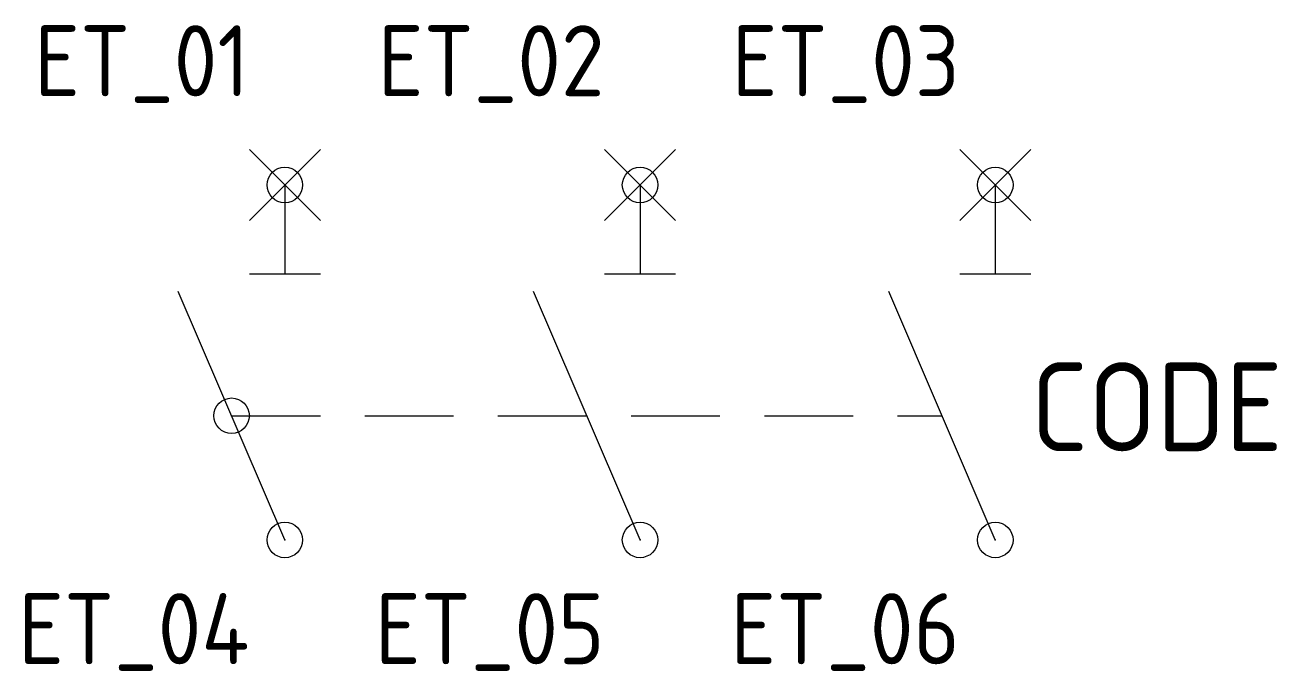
# Model space of a CAD drawing. Extents: x 342.7 to 377.9, y 191.3 to 209.5.
import ezdxf
from ezdxf.enums import TextEntityAlignment as Align

# ---------------------------------------------------------------- set-up
doc = ezdxf.new("R2010")
doc.units = 0
doc.header["$LTSCALE"] = 10
doc.header["$MEASUREMENT"] = 0
doc.header["$PDMODE"] = 32
doc.header["$PDSIZE"] = 1
doc.linetypes.add('DASHED2', pattern=[0.375, 0.25, -0.125])
doc.layers.get('0').update_dxf_attribs({"linetype": 'CONTINUOUS'})
for name, color, linetype in [('A', 7, 'CONTINUOUS'), ('C', 7, 'CONTINUOUS'), ('TKST2', 2, 'CONTINUOUS'), ('TKST3', 1, 'CONTINUOUS')]:
    doc.layers.add(name, color=color, linetype=linetype)
doc.styles.get("Standard").update_dxf_attribs({"font": 'ISO8', "width": 1.2})

msp = doc.modelspace()

# ---------------------------------------------------------------- linework, layer by layer
for points in [[(349, 206), (351, 204)], [(349, 204), (351, 206)], [(359, 204), (361, 206)], [(359, 206), (361, 204)], [(369, 204), (371, 206)], [(369, 206), (371, 204)], [(350, 205), (350, 202.5)], [(360, 205), (360, 202.5)], [(370, 205), (370, 202.5)], [(349, 202.5), (351, 202.5)], [(359, 202.5), (361, 202.5)], [(369, 202.5), (371, 202.5)], [(350, 195), (347, 202)], [(360, 195), (357, 202)], [(370, 195), (367, 202)]]:
    msp.add_lwpolyline(points)
at = {"linetype": 'DASHED2'}
msp.add_lwpolyline([(348.5, 198.5), (368.5, 198.5)], dxfattribs=at)
at = {"layer": 'A', "color": 1}
msp.add_point((348.5, 198.5), dxfattribs=at)
at = {"layer": 'C', "color": 1}
msp.add_point((350, 205), dxfattribs=at)
at = {"layer": 'C', "color": 3}
msp.add_point((360, 205), dxfattribs=at)
at = {"layer": 'C', "color": 5}
msp.add_point((370, 205), dxfattribs=at)
at = {"layer": 'C', "color": 2}
msp.add_point((350, 195), dxfattribs=at)
at = {"layer": 'C', "color": 4}
msp.add_point((360, 195), dxfattribs=at)
at = {"layer": 'C', "color": 6}
msp.add_point((370, 195), dxfattribs=at)

# ---------------------------------------------------------------- texts
at = {"layer": 'TKST2'}
for tag, p in [('ET_01', (349, 207.5)), ('ET_02', (359, 207.5)), ('ET_03', (369, 207.5)), ('ET_04', (349, 191.5)), ('ET_05', (359, 191.5)), ('ET_06', (369, 191.5))]:
    msp.add_attdef(tag, text='', height=2, dxfattribs=at).set_placement(p, align=Align.RIGHT)
at = {"layer": 'TKST3'}
msp.add_attdef('CODE', (371, 197.5), '-Q', height=2.5, dxfattribs=at)

doc.saveas('drawing.dxf')
